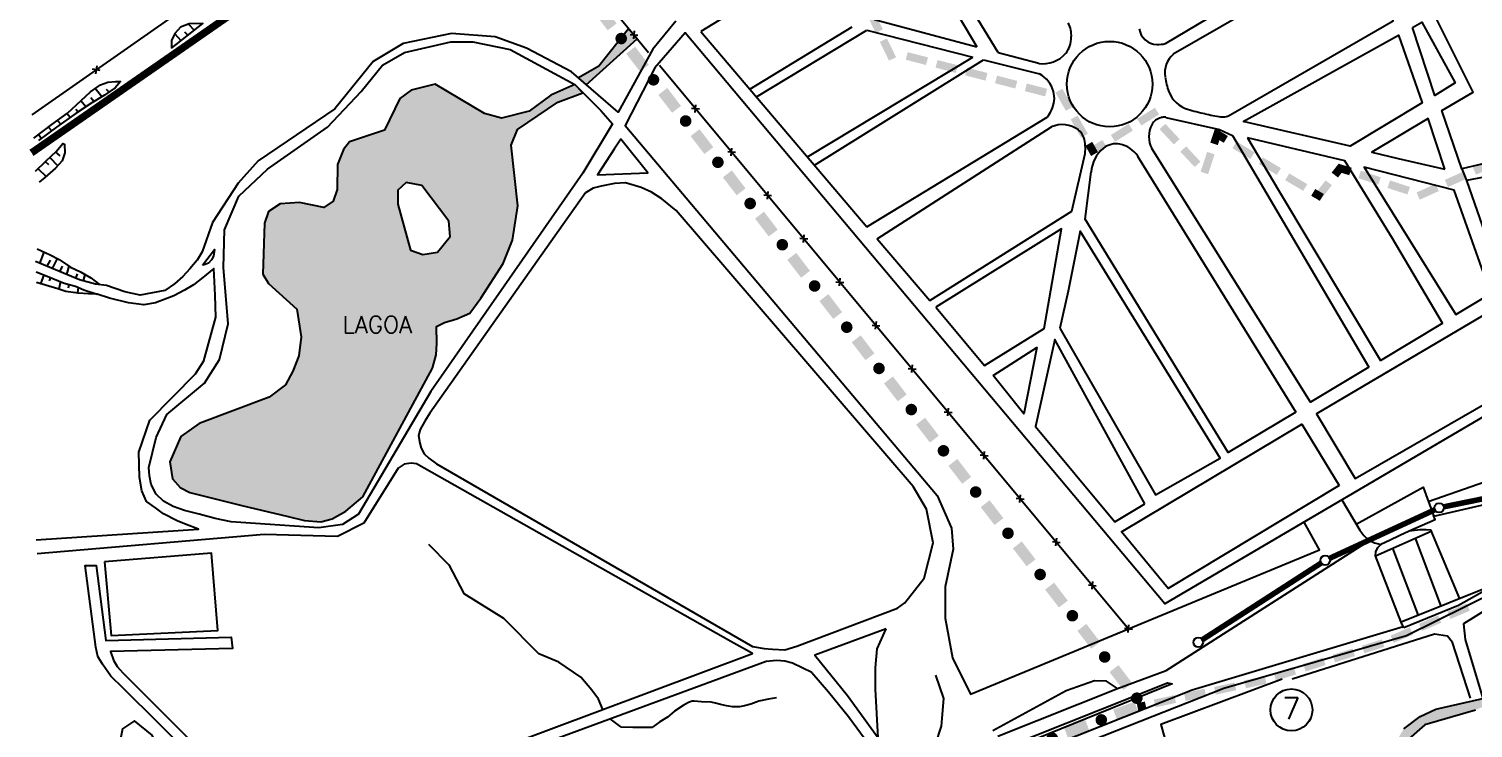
# Model space of a CAD drawing. Extents: x 539054 to 547168, y 7510998 to 7514510.
# Drawn here: x 543166 to 544339, y 7512217 to 7512785 of the extents above; entities that cross this region are included whole.
import ezdxf
from ezdxf.enums import TextEntityAlignment as Align

# ---------------------------------------------------------------- set-up
doc = ezdxf.new("R2010")
doc.units = 0
doc.header["$LTSCALE"] = 50
doc.header["$MEASUREMENT"] = 0
doc.linetypes.add('HIDDENX2', pattern=[0.75, 0.5, -0.25])
for name, color, linetype in [('ESTACAO', 5, 'CONTINUOUS'), ('HATCH', 4, 'CONTINUOUS'), ('L-FERREA', 6, 'CONTINUOUS'), ('LIMITE', 7, 'CONTINUOUS'), ('LIMITE-BACIA', 3, 'CONTINUOUS'), ('LIMITE-PROJETO', 1, 'CONTINUOUS'), ('RIO', 4, 'CONTINUOUS'), ('RODOVIA', 1, 'CONTINUOUS'), ('RUA', 7, 'CONTINUOUS'), ('TERRENO', 7, 'CONTINUOUS'), ('TEXTO', 5, 'CONTINUOUS'), ('TEXTO2', 5, 'CONTINUOUS')]:
    doc.layers.add(name, color=color, linetype=linetype)
doc.styles.get("Standard").update_dxf_attribs({"font": 'ROMANSBR.SHX'})

# ---------------------------------------------------------------- blocks, each defined once
blk = doc.blocks.new('G2')
at = {"layer": 'LIMITE-BACIA'}
blk.add_solid([(-8.5, -3.3), (-8.5, 3.1), (8.5, -3.2), (8.5, 3.2)], dxfattribs=at)
blk = doc.blocks.new('R2')
at = {"layer": 'LIMITE-PROJETO', "const_width": 4.67}
blk.add_lwpolyline([(-18.8, 0.2, 1), (-23.5, 0.2, 1)], format="xyb", close=True, dxfattribs=at)
at = {"layer": 'LIMITE-PROJETO'}
blk.add_solid([(9.2, 4.6), (9.2, -4.6), (-9.1, 4.7), (-9.2, -4.4)], dxfattribs=at)
blk = doc.blocks.new('X')
at = {"layer": 'LIMITE'}
for p, q in [((-0.0178, -0.0178), (0.0178, 0.0178)), ((0.0178, -0.0178), (-0.0178, 0.0178))]:
    blk.add_line(p, q, dxfattribs=at)

msp = doc.modelspace()

# ---------------------------------------------------------------- hatches: boundary and pattern name
at = {"layer": 'HATCH'}
h = msp.add_hatch(color=256, dxfattribs=at)
h.paths.add_polyline_path([(543489, 7512500), (543376.9, 7512500), (543374.4, 7512495.6), (543361.2, 7512485.5), (543304.4, 7512464.3), (543289.6, 7512453.5), (543280.6, 7512433.1), (543282.7, 7512419.3), (543288.9, 7512412.3), (543296.9, 7512408.2), (543339.2, 7512397.5), (543376.6, 7512388.5), (543389.9, 7512385.3), (543403.3, 7512384.2), (543412.5, 7512386.7), (543423.4, 7512392.9), (543437.3, 7512404.5)])
h.paths.add_polyline_path([(543489, 7512500), (543493.9, 7512509), (543496.8, 7512520), (543497.4, 7512529.3), (543497, 7512543.1), (543500, 7512544.5), (543500, 7512606), (543497.8, 7512603.4), (543486, 7512601.5), (543476, 7512604.9), (543465.7, 7512642.4), (543465.8, 7512653.8), (543472.6, 7512660.1), (543485.3, 7512657.5), (543500, 7512637.8), (543500, 7512737.4), (543495.9, 7512739.8), (543476.6, 7512735.1), (543467.4, 7512728.2), (543455, 7512702.6), (543426.4, 7512693), (543421.5, 7512686.8), (543416.7, 7512674.6), (543416.6, 7512654.2), (543413.3, 7512644.8), (543405.6, 7512639.7), (543385.9, 7512643.8), (543370.1, 7512642.6), (543360.6, 7512636.3), (543357.4, 7512627), (543356.2, 7512585.5), (543360.8, 7512577.9), (543383.7, 7512557.2), (543387.2, 7512534.7), (543385.4, 7512519.2), (543380.6, 7512506.6), (543376.9, 7512500)])
h.paths.add_polyline_path([(543500, 7512637.8), (543507, 7512628.5), (543508.3, 7512616), (543500, 7512606), (543500, 7512544.5), (543503.7, 7512546.2), (543513.5, 7512549.2), (543524.2, 7512553.8), (543533.1, 7512566), (543551.1, 7512594.1), (543558.8, 7512613), (543563.1, 7512641.1), (543557.6, 7512690.3), (543562.8, 7512703.1), (543595.7, 7512725.3), (543616, 7512732.8), (543609.5, 7512739.5), (543589.8, 7512730.9), (543572.4, 7512718), (543549.9, 7512712.2), (543536.2, 7512716), (543500, 7512737.4)])
h.paths.add_polyline_path([(543628.8, 7512754.6), (543612.3, 7512744.9), (543618.7, 7512739.3), (543660, 7512776.8), (543653.1, 7512784.7), (543645.4, 7512775.2, 0.192931), (543647, 7512774.5, -0.192931), (543645.4, 7512775.2)])
h = msp.add_hatch(color=256, dxfattribs=at)
h.paths.add_polyline_path([(543716.7, 7512159.9), (543710.3, 7512159.7), (543704.6, 7512158.8), (543697.6, 7512156.9), (543691.5, 7512154.4), (543685.1, 7512151.6), (543679.1, 7512149.7), (543669.8, 7512148.5), (543666, 7512147.9), (543661.2, 7512148), (543655.8, 7512148), (543648.8, 7512148.4), (543644.4, 7512149.1), (543638.7, 7512150.1), (543633, 7512150.7), (543627.2, 7512151.7), (543621.2, 7512152.1), (543616.7, 7512151.8), (543611.3, 7512149.6), (543606.9, 7512148.7), (543603.7, 7512148.7), (543601.8, 7512149.7), (543598.6, 7512150.7), (543593.8, 7512151.4), (543586.8, 7512151.4), (543581.4, 7512152.1), (543576, 7512153.4), (543571, 7512155.4), (543564.6, 7512157), (543556.7, 7512158.3), (543550.6, 7512159), (543541.8, 7512160), (543535.7, 7512160.1), (543528.7, 7512158.6), (543522.3, 7512156.7), (543515.8, 7512152.3), (543521, 7512151), (543532.4, 7512149.3), (543544.1, 7512148.1), (543595.8, 7512148.6), (543617.7, 7512146.4), (543627.8, 7512141.9), (543638.9, 7512141.8), (543658.1, 7512141.3), (543686.6, 7512145.9), (543699.7, 7512147.4), (543710.2, 7512148.5), (543716.6, 7512150.7), (543726.1, 7512151.6), (543733.1, 7512152.5), (543741.1, 7512153.1), (543751, 7512154.9), (543758, 7512157.4), (543765, 7512159.6), (543772.3, 7512159.8), (543777.4, 7512159.8), (543784.7, 7512160), (543791.7, 7512160), (543797.8, 7512159.9), (543802.2, 7512158), (543805.4, 7512155.1), (543806.9, 7512152.6), (543811.1, 7512158.9), (543808, 7512162.4), (543802.6, 7512165.6), (543797.2, 7512167.2), (543788.9, 7512168.6), (543779.1, 7512169.3), (543773.3, 7512169), (543768.2, 7512167.8), (543762.8, 7512166.2), (543757.4, 7512163.4), (543751.3, 7512160.9), (543745.3, 7512159.4), (543739.9, 7512158.5), (543735.4, 7512158.5), (543730.3, 7512159.2), (543723.7, 7512159.9)])
h.paths.add_polyline_path([(543830, 7512106), (543841.7, 7512091.5), (543884, 7512060), (543902.9, 7512056.5), (543923.1, 7512057.7), (543949.7, 7512076.7), (543979, 7512076.5), (543999.1, 7512084.3), (544000, 7512085.1), (544000, 7512092.3), (543988.5, 7512083.1), (543962.7, 7512079.7), (543947.2, 7512082.4), (543936.1, 7512071.6, -0.178816), (543935, 7512070.4), (543925.9, 7512061.6), (543908.8, 7512060.2), (543884.7, 7512065.7), (543851.9, 7512090.6), (543836.7, 7512109), (543828.7, 7512124.7, -0.012905), (543828.6, 7512124.7, 0.012905), (543828.7, 7512124.7), (543824.1, 7512133.7), (543817.3, 7512130.5)])
h.paths.add_polyline_path([(544133.2, 7512135.9), (544146.1, 7512130.7), (544164.6, 7512118.3), (544172.9, 7512118.1), (544201.9, 7512132.3), (544245.8, 7512162.4), (544258.3, 7512166.4), (544271.1, 7512181), (544284, 7512205.9), (544299.5, 7512219.5), (544340.7, 7512231.4), (544359.1, 7512239.5), (544384.1, 7512254.6), (544413.7, 7512281.4), (544417.9, 7512286.1), (544422.9, 7512290.2), (544426.8, 7512293.2), (544430.3, 7512293.7), (544432.8, 7512292.6), (544436.1, 7512288.4), (544439.3, 7512281), (544440.6, 7512273.5), (544443.1, 7512268.3), (544447.1, 7512261.9), (544450.6, 7512257.4), (544458.6, 7512252.2), (544468.7, 7512247.3), (544478.1, 7512246.3), (544488.1, 7512247.2), (544495.5, 7512250), (544501.2, 7512254.3), (544510.7, 7512263.9), (544527.4, 7512283.3), (544531, 7512285.5), (544533.5, 7512285.7), (544537, 7512283.8), (544538.1, 7512279.1), (544543.4, 7512254.9), (544545.9, 7512251.5), (544548.9, 7512248.8), (544552.4, 7512247.1), (544590.5, 7512239.2), (544624.4, 7512235.5), (544636.9, 7512235.4), (544675.1, 7512239.8), (544671.6, 7512243.3), (544664.4, 7512242.2), (544655.4, 7512242.8), (544643.4, 7512240.6), (544628, 7512240.5), (544612, 7512241.8), (544590.8, 7512244.3), (544572.6, 7512247.9), (544559.4, 7512251), (544552.4, 7512251.8), (544550.4, 7512252.6), (544548.7, 7512254.6), (544547.7, 7512260.6), (544546.1, 7512268.6), (544543.6, 7512276.1), (544541.2, 7512284.1), (544538.5, 7512290.1), (544535, 7512293.6), (544531.3, 7512294.4), (544527.8, 7512293.4), (544518.4, 7512287.6), (544503.4, 7512267.8), (544482.5, 7512252.9), (544460.6, 7512254.5), (544450.7, 7512263.6), (544437, 7512294.6), (544432.8, 7512298.9), (544427.7, 7512299.4), (544417.5, 7512295.2), (544370.5, 7512254.9), (544350.1, 7512241.5), (544308.4, 7512232), (544295.7, 7512226.2), (544282.4, 7512216.1), (544257.6, 7512175.8), (544244.2, 7512168.2), (544221.2, 7512154.6), (544200.3, 7512139.5), (544169.8, 7512124.6), (544158.3, 7512126.4), (544134.6, 7512142.4), (544100.9, 7512133.3), (544043, 7512132.6), (544032, 7512129.1), (544023.7, 7512120.9), (544012.7, 7512102.5), (544000, 7512092.3), (544000, 7512085.1), (544020.7, 7512103.1), (544025.3, 7512113.2), (544034.9, 7512122.7), (544059, 7512130.5), (544092.6, 7512128.6)])

# ---------------------------------------------------------------- linework, layer by layer
at = {"layer": 'ESTACAO', "const_width": 4.5}
for points in [[(544314.9, 7512396.5), (544409.7, 7512415.9)], [(544222.1, 7512354.6), (544307.6, 7512394.1)], [(544118.8, 7512288.5), (544215.3, 7512350.8)]]:
    msp.add_lwpolyline(points, dxfattribs=at)
at = {"layer": 'ESTACAO'}
for centre in [(544311.1, 7512395.7), (544218.6, 7512353), (544115.5, 7512286.4)]:
    msp.add_circle(centre, 3.89, dxfattribs=at)
at = {"layer": 'L-FERREA', "linetype": 'CONTINUOUS'}
for points in [[(543167.2, 7512686), (543931.8, 7513217), (544046.2, 7513288.5), (544130.1, 7513345), (544309.3, 7513475.5), (544335.7, 7513491.7)], [(543169.7, 7512682.3), (543934.2, 7513213.2), (544048.7, 7513284.7), (544132.7, 7513341.3), (544311.8, 7513471.8), (544338.1, 7513487.9)]]:
    msp.add_lwpolyline(points, dxfattribs=at)
at = {"layer": 'L-FERREA', "linetype": 'HIDDENX2', "const_width": 4.5}
msp.add_lwpolyline([(543168.4, 7512684.1), (543933, 7513215.1), (543934.4, 7513216)], dxfattribs=at)
at = {"layer": 'LIMITE', "linetype": 'CONTINUOUS'}
for points in [[(544329.1, 7513460.2), (544323.3, 7513469.4), (543726.3, 7513048), (543543.7, 7512918.6), (543554.2, 7512905.1), (543669.3, 7512765.5)], [(543678.1, 7512755.2), (544059, 7512297.4)]]:
    msp.add_lwpolyline(points, dxfattribs=at)
at = {"layer": 'LIMITE'}
msp.add_lwpolyline([(543168.9, 7512715), (543375.8, 7512860), (543381.7, 7512864.8), (543491.4, 7512929.7), (543575, 7512981.3)], dxfattribs=at)
at = {"layer": 'LIMITE-BACIA'}
for points in [[(544131.4, 7512690.4), (544125.3, 7512692.4), (544134.9, 7512700.5), (544128.7, 7512702.5)], [(544127.2, 7512697.8), (544129.2, 7512704.2), (544136.3, 7512692.2), (544139.6, 7512697.7)], [(544023.9, 7512689.8), (544029.5, 7512693), (544028.5, 7512681.5), (544034.1, 7512684.7)], [(544028.8, 7512681.6), (544025.4, 7512687.1), (544041.1, 7512689), (544037.7, 7512694.5)], [(544229, 7512664), (544223.8, 7512668), (544234.7, 7512671.5), (544229.6, 7512675.4)], [(544227.9, 7512669), (544229.9, 7512675.1), (544238.1, 7512665.9), (544240.1, 7512672)], [(544214, 7512644.8), (544208.9, 7512648.8), (544224, 7512657.8), (544218.9, 7512661.7)], [(544207.2, 7512649.2), (544210.5, 7512654.7), (544214.2, 7512645.1), (544217.5, 7512650.6)], [(544072.2, 7512238.3), (544073.6, 7512232), (544065.6, 7512236.8), (544066.9, 7512230.5)]]:
    msp.add_solid(points, dxfattribs=at)
at = {"layer": 'RIO', "linetype": 'CONTINUOUS'}
for points in [[(543653.1, 7512784.7), (543628.8, 7512754.6), (543612.3, 7512744.9), (543618.7, 7512739.3), (543660, 7512776.8)], [(543609.5, 7512739.5), (543589.8, 7512730.9), (543572.4, 7512718), (543549.9, 7512712.2), (543536.2, 7512716), (543495.9, 7512739.8), (543476.6, 7512735.1), (543467.4, 7512728.2), (543455, 7512702.6), (543426.4, 7512693), (543421.5, 7512686.8), (543416.7, 7512674.6), (543416.6, 7512654.2), (543413.3, 7512644.8), (543405.6, 7512639.7), (543385.9, 7512643.8), (543370.1, 7512642.6), (543360.6, 7512636.3), (543357.4, 7512627), (543356.2, 7512585.5), (543360.8, 7512577.9), (543383.7, 7512557.2), (543387.2, 7512534.7), (543385.4, 7512519.2), (543380.6, 7512506.6), (543374.4, 7512495.6), (543361.2, 7512485.5), (543304.4, 7512464.3), (543289.6, 7512453.5), (543280.6, 7512433.1), (543282.7, 7512419.3), (543288.9, 7512412.3), (543296.9, 7512408.2), (543339.2, 7512397.5), (543376.6, 7512388.5), (543389.9, 7512385.3), (543403.3, 7512384.2), (543412.5, 7512386.7), (543423.4, 7512392.9), (543437.3, 7512404.5), (543493.9, 7512509), (543496.8, 7512520), (543497.4, 7512529.3), (543497, 7512543.1), (543503.7, 7512546.2), (543513.5, 7512549.2), (543524.2, 7512553.8), (543533.1, 7512566), (543551.1, 7512594.1), (543558.8, 7512613), (543563.1, 7512641.1), (543557.6, 7512690.3), (543562.8, 7512703.1), (543595.7, 7512725.3), (543616, 7512732.8)]]:
    msp.add_lwpolyline(points, close=True, dxfattribs=at)
for points in [[(543490.6, 7512366.1), (543507.1, 7512349.4), (543519.3, 7512326), (543551.5, 7512306), (543580.2, 7512277.1)], [(543632.2, 7512231.9), (543628.7, 7512240.1), (543623.3, 7512247.6), (543614.4, 7512258.1), (543596.5, 7512270.2), (543580.2, 7512277.1)], [(544282.4, 7512216.1), (544295.7, 7512226.2), (544308.4, 7512232), (544350.1, 7512241.5)], [(544340.7, 7512231.4), (544299.5, 7512219.5), (544284, 7512205.9)], [(543382.6, 7512171.1), (543376.2, 7512153.7), (543380.3, 7512133.7), (543378.9, 7512119.9), (543359.5, 7512105.3), (543333.1, 7512101.1), (543313.5, 7512115.9), (543299.7, 7512136.9), (543286.8, 7512168), (543272.1, 7512187.6), (543272.2, 7512197.1), (543266.2, 7512210.9), (543251.9, 7512222.6), (543242.1, 7512216.2), (543231, 7512159.9), (543217.9, 7512148.6), (543210.8, 7512148.6), (543202, 7512162.1), (543199.6, 7512172.8)]]:
    msp.add_lwpolyline(points, dxfattribs=at)
at = {"layer": 'RIO'}
for points in [[(543704.6, 7512238.6), (543701.7, 7512237.5), (543697.3, 7512235.1), (543690.2, 7512230.6), (543684.6, 7512225.5), (543678.4, 7512221.9), (543672.6, 7512217.5)], [(543773.2, 7512241.3), (543766.7, 7512240.3), (543758.9, 7512238.5), (543752.4, 7512236.3), (543747.2, 7512234.7), (543743, 7512234.1), (543737.5, 7512234.1), (543732.6, 7512234.8), (543727.8, 7512235.8), (543723.6, 7512237.1), (543720, 7512237.8), (543712.3, 7512238.2), (543706.4, 7512238.6), (543704.6, 7512238.6)], [(543646.7, 7512217.7), (543638.2, 7512224.3)], [(543646.7, 7512217.7), (543656.4, 7512217.6), (543666.4, 7512217.5), (543672.6, 7512217.5)]]:
    msp.add_lwpolyline(points, dxfattribs=at)
at = {"layer": 'RODOVIA', "linetype": 'CONTINUOUS'}
msp.add_line((543952.8, 7512210.3), (544050.1, 7512248.8), dxfattribs=at)
for points in [[(544306.8, 7512389), (544480.2, 7512428.9), (544514.1, 7512442.7), (544543.9, 7512455.9), (544552.1, 7512459.2)], [(544050.1, 7512248.8), (544089.4, 7512263.4), (544254.5, 7512369.1)], [(544281.8, 7512299), (544110.5, 7512247.6), (543850.2, 7512144), (543824.1, 7512133.7)], [(543818.7, 7512145.3), (544090.7, 7512253.6), (544094.4, 7512252.8), (543862.6, 7512158.8), (543820.1, 7512142.2)]]:
    msp.add_lwpolyline(points, dxfattribs=at)
at = {"layer": 'RODOVIA'}
msp.add_lwpolyline([(544359.1, 7512334.5), (544326.8, 7512316.2), (544282.3, 7512298.2)], dxfattribs=at)
at = {"layer": 'RUA', "linetype": 'CONTINUOUS'}
for p, q in [((544031.3, 7512255), (544008.3, 7512247.1)), ((544041, 7512254.9), (544031.3, 7512255)), ((544050.1, 7512248.8), (544041, 7512254.9)), ((544008.3, 7512247.1), (543948.7, 7512214.5))]:
    msp.add_line(p, q, dxfattribs=at)
at = {"layer": 'RUA'}
for points in [[(543953, 7512765.7), (543880.5, 7512884.5)], [(543871.3, 7512879), (543935.9, 7512770.2)], [(543752.1, 7512807.3), (543711.8, 7512782.6)], [(543852.6, 7512792.5), (543935.9, 7512770.2)], [(544289.4, 7512786), (544297.1, 7512790.1), (544324.1, 7512740.9), (544307.7, 7512730.7), (544289.4, 7512786)], [(543711.8, 7512782.6), (543846.6, 7512623.9)], [(543751.6, 7512735.8), (543834.7, 7512786.5)], [(543756.9, 7512729.5), (543846.4, 7512783.6)], [(543846.4, 7512783.6), (543932.5, 7512761.9)], [(544152, 7512709.4), (544278.1, 7512779.6), (544297.4, 7512724.6), (544238.9, 7512689.5), (544152, 7512709.4)], [(543798.4, 7512680.7), (543932.5, 7512761.9)], [(543803.9, 7512674.1), (543941.2, 7512759.7)], [(543941.2, 7512759.7), (543986.7, 7512748.3)], [(543953, 7512765.7), (543986.1, 7512756.8)], [(543846.6, 7512623.9), (543992.8, 7512713)], [(543854.8, 7512614.2), (543996.3, 7512705.1)], [(543897.7, 7512564.2), (544012.8, 7512636.8), (544023.6, 7512683.6)], [(544329.6, 7512671.1), (544333.4, 7512661.5)], [(543854.8, 7512614.2), (543897.7, 7512564.2)], [(543902.5, 7512558.6), (543942.1, 7512511.4), (543990.4, 7512541.3), (544004.5, 7512622.4), (543902.5, 7512558.6)], [(543307.2, 7512592.9), (543317, 7512605.5), (543316.2, 7512600.2), (543314.4, 7512597.1), (543312, 7512594.5), (543309.3, 7512593.4), (543307.2, 7512592.9)], [(543949.1, 7512503.2), (543984.5, 7512526), (543974, 7512471.9), (543949.1, 7512503.2)], [(544232.2, 7512402.1), (544246.6, 7512377.4), (544249.9, 7512373.3), (544252, 7512370.9), (544254.7, 7512369), (544258.5, 7512367.3), (544263.9, 7512365.9)], [(544286.7, 7512376.9), (544307.9, 7512386.1), (544306.4, 7512389.5)], [(544259.5, 7512356.7), (544259.8, 7512360), (544261.4, 7512363.5), (544264.4, 7512366.5), (544270.9, 7512369.4), (544279.1, 7512373.4), (544286.7, 7512376.9)], [(544259.5, 7512356.7), (544304.5, 7512376.7)], [(544286.7, 7512376.9), (544295.6, 7512378.1), (544300.5, 7512378.1), (544304, 7512377.8), (544327.5, 7512321.7)], [(544291.6, 7512370.9), (544312.5, 7512315.7)], [(544294.3, 7512308.3), (544273.5, 7512362.9)], [(544282.3, 7512298.2), (544280.4, 7512302.8)]]:
    msp.add_lwpolyline(points, dxfattribs=at)
at = {"layer": 'RUA', "linetype": 'CONTINUOUS'}
for points in [[(544247.3, 7512867.1), (544088.8, 7512772.7)], [(544140.1, 7512714.2), (544273.9, 7512791.2), (544251.8, 7512854.4), (544095.3, 7512764.2)], [(544347.8, 7512675.4), (544329.6, 7512671.1), (544313.2, 7512718.4), (544338.7, 7512733.3), (544307.7, 7512795.6), (544331.8, 7512809.4)], [(543691.4, 7512791.1), (543672.7, 7512768.4), (543644.5, 7512717), (543606.7, 7512749.8), (543570.1, 7512769.2), (543544.8, 7512778.3), (543509.2, 7512781.1), (543470, 7512772.8), (543445.6, 7512758.2), (543414.5, 7512719.9), (543352.2, 7512677.5), (543336, 7512659.5), (543315.2, 7512627.5), (543306.8, 7512603.7), (543302.7, 7512597), (543296.9, 7512589.7), (543291.3, 7512583.7), (543284.4, 7512577.7), (543276.6, 7512572.3), (543256.6, 7512568.5), (543244.1, 7512571.2), (543229.3, 7512576.3), (543220.4, 7512577.4), (543207.3, 7512580.8), (543171.5, 7512595.7)], [(544552.1, 7512459.2), (544556.3, 7512462.6), (544558.8, 7512465.4), (544561.2, 7512469.6), (544563, 7512475.9), (544408.7, 7512416.6), (544381.6, 7512489.8), (544088.4, 7512317.7), (543699.1, 7512781.6), (543674.3, 7512753.1), (543650.4, 7512706.3), (543903.6, 7512405.7), (543915.3, 7512379.1), (543916.6, 7512362.1), (543910.2, 7512331.4), (543910, 7512306), (543916, 7512273.9), (543930.6, 7512244.2), (544214, 7512361.6), (544201.6, 7512384.1)], [(544089.2, 7512712.9), (544132.8, 7512702.9), (544143.3, 7512698.1), (544254.1, 7512509.9)], [(544155.6, 7512696.3), (544180.8, 7512653.8), (544263.5, 7512515.4)], [(544263.5, 7512515.4), (544313.7, 7512545.8), (544273.3, 7512614.4), (544234.6, 7512677.5), (544155.6, 7512696.3)], [(544254.1, 7512509.9), (544206.7, 7512481.5), (544077.9, 7512687.6)], [(544066.3, 7512681.3), (544194.7, 7512473.3)], [(544194.7, 7512473.3), (544139.7, 7512440.7), (544023.6, 7512630.3), (544028.6, 7512668.5)], [(543172.2, 7512369.6), (543303.9, 7512378.4), (543293.9, 7512382.2), (543286.6, 7512385), (543275.6, 7512390.8), (543269, 7512395.6), (543261.7, 7512400.9), (543258, 7512409.5), (543256, 7512420.7), (543255.5, 7512440.9), (543264.3, 7512466.8), (543301.4, 7512504.4), (543308.2, 7512515.1), (543318, 7512550.5), (543317.4, 7512568.4), (543316.3, 7512590), (543307.5, 7512582.9), (543299.9, 7512576.8), (543292.5, 7512572.5), (543284, 7512568), (543269, 7512562.2), (543259.5, 7512560.7), (543247, 7512562.3), (543231.7, 7512566.1), (543221.7, 7512569.3), (543214.7, 7512569.5), (543206.3, 7512570.1), (543196.3, 7512571.5), (543189.8, 7512573.6), (543172.3, 7512578.6)], [(543548.3, 7512200.3), (543753.7, 7512277.3), (543736, 7512287.2), (543481, 7512431.5), (543476.5, 7512432), (543470.8, 7512431.1), (543466.1, 7512427.8), (543438.2, 7512383.1), (543416.7, 7512372.5), (543357.2, 7512374), (543172.9, 7512358.3)], [(544302.2, 7512400.7), (544401.6, 7512435.4)], [(543827.1, 7512127.5), (543845.4, 7512134.3), (544136.4, 7512249.1), (544284.7, 7512292), (544381.9, 7512340.1), (544485.4, 7512362.2), (544521.7, 7512407.2), (544520.6, 7512410.6), (544514.2, 7512412.8)], [(544243.7, 7512382.5), (544298, 7512412.5), (544306.4, 7512389.5)], [(544358.4, 7512334.1), (544280.4, 7512302.8), (544259.5, 7512356.7)], [(543300.3, 7512191.9), (543242.7, 7512249.1), (543232.6, 7512259), (543226, 7512268.6), (543222.2, 7512274.9), (543220.6, 7512282.5), (543211.9, 7512348.8), (543220.7, 7512348.7), (543228.6, 7512287.8), (543330.5, 7512290.6), (543331.4, 7512281.4), (543232.4, 7512279), (543234.8, 7512272), (543237.9, 7512266.7), (543242.4, 7512261.7), (543299.8, 7512204.3)], [(544360.1, 7512310.1), (544350.9, 7512313.9), (544331, 7512301.4), (544332.2, 7512288.7), (544346.7, 7512240.7)], [(544336.5, 7512241), (544322, 7512286.2), (544317.8, 7512291.3), (544307.2, 7512293.1), (544191.9, 7512256.6)], [(543801.7, 7512261.8), (543786.2, 7512269.5), (543779.9, 7512271), (543773.4, 7512271.7), (543764.7, 7512270.8), (543552.6, 7512192.7)], [(543801.7, 7512261.8), (543815.3, 7512246.1), (543831.7, 7512226.2), (543851.2, 7512199.7), (543773.4, 7512170.1), (543769.1, 7512178.9), (543676.8, 7512171.8)], [(543885.7, 7512183.6), (543902.1, 7512203.5), (543907.2, 7512218.4), (543908.9, 7512240.7), (543902.5, 7512259.6)], [(544183.7, 7512256.5), (544085.2, 7512219.7), (544095.1, 7512184.3), (544138, 7512204.1)]]:
    msp.add_lwpolyline(points, dxfattribs=at)
for points in [[(543435.9, 7512734), (543453.2, 7512755.4), (543471, 7512765.6), (543508.7, 7512774.3), (543526.5, 7512774.2), (543557, 7512768), (543609.5, 7512739.5), (543630.4, 7512718.5), (543639.9, 7512707.7), (543616, 7512667.5), (543492.5, 7512490.3), (543433.8, 7512390.5), (543420.9, 7512382), (543401.7, 7512379.5), (543330.5, 7512384.3), (543317.4, 7512387.1), (543304.4, 7512390.6), (543292.4, 7512393.5), (543283.4, 7512396.8), (543275.4, 7512401), (543269.5, 7512406.8), (543265.4, 7512414.5), (543264.1, 7512421.6), (543263.7, 7512428.4), (543269.5, 7512452.7), (543278.2, 7512471.4), (543308.9, 7512496.9), (543321, 7512516.2), (543327.9, 7512545.1), (543324.1, 7512590.9), (543325.1, 7512621.4), (543336.7, 7512648.9), (543360, 7512670.7), (543408.5, 7512704.9)], [(544315.6, 7512670.9), (544302.3, 7512712), (544256.5, 7512684.7), (544277.9, 7512679.5)], [(543641.4, 7512687), (543627.8, 7512666.2), (543668.6, 7512667.9), (543646.7, 7512695.3)], [(544353, 7512569.9), (544323.3, 7512653.8), (544250.2, 7512672.3), (544324.6, 7512552.6)], [(544488.8, 7512457.8), (544375.8, 7512622.2), (544361.9, 7512667), (544333.4, 7512661.5), (544414.1, 7512429.1)], [(543507, 7512628.5), (543485.3, 7512657.5), (543472.6, 7512660.1), (543465.8, 7512653.8), (543465.7, 7512642.4), (543476, 7512604.9), (543486, 7512601.5), (543497.8, 7512603.4), (543508.3, 7512616)], [(543618.1, 7512651.6), (543599.7, 7512625.5), (543491.8, 7512472.5), (543487.6, 7512466), (543483.8, 7512459.2), (543482.6, 7512454.3), (543483.6, 7512448.3), (543484.7, 7512444.2), (543487, 7512439.6), (543490.8, 7512435.9), (543497.2, 7512431.3), (543753.7, 7512283), (543763.1, 7512281.5), (543769.9, 7512280.8), (543779.9, 7512280.3), (543789.7, 7512283.2), (543871.3, 7512314.2), (543877.4, 7512318.5), (543892.9, 7512338.5), (543900.3, 7512367.2), (543894.8, 7512394.6), (543884.1, 7512413.1), (543691.8, 7512637.3), (543680.1, 7512646.6), (543671.6, 7512652), (543663.2, 7512656), (543650.6, 7512659.6), (543641.7, 7512659.2), (543630.9, 7512657), (543624.4, 7512655.3)], [(544003.2, 7512541.7), (544080.8, 7512406.1), (544133.3, 7512435.9), (544019.6, 7512620.5), (544009.9, 7512571.8)], [(544357.3, 7512558.2), (544211.4, 7512471.9), (544242.9, 7512419.4), (544379.2, 7512497.9)], [(544072.1, 7512399), (543999.2, 7512532.4), (543983.3, 7512461.8), (544047.7, 7512384.2)], [(544229.8, 7512413.9), (544091, 7512330.2), (544053.2, 7512376.2), (544199.7, 7512463.6)], [(543227.6, 7512351.7), (543233.1, 7512292), (543319.5, 7512296), (543314.4, 7512358.9)], [(543862.1, 7512297.4), (543804.3, 7512275.9), (543830.8, 7512243.1), (543855.7, 7512208.9), (543853.5, 7512248.3), (543853.6, 7512265.7), (543854.8, 7512281.1)]]:
    msp.add_lwpolyline(points, close=True, dxfattribs=at)
at = {"layer": 'RUA'}
msp.add_circle((544043.6, 7512739.9), 34.7, dxfattribs=at)
for centre, radius, start, end in [((543993.8, 7512777.1), 18.6, 319.4213, 2.7862), ((543992.4, 7512779.6), 20.1, 355.303, 28.8978), ((544082.4, 7512786.9), 14.9, 188.3788, 268.0336), ((544082.8, 7512798.8), 26.7, 268.0336, 282.9355), ((543989.6, 7512780.7), 24.2, 261.5246, 319.4213), ((544108.8, 7512748.9), 20.4, 131.3954, 188.9631), ((543975.9, 7512728.1), 22.8, 14.7832, 61.7973), ((544151.1, 7512755.5), 63.3, 188.9631, 200.1195), ((543977, 7512728.4), 21.7, 333.6457, 14.7832), ((544113.7, 7512741.9), 23.4, 200.1195, 252.9238), ((544151.6, 7512865.1), 152.3, 252.9238, 258.4392), ((543967.1, 7512733.3), 32.8, 321.7369, 333.6457), ((544088.2, 7512701.1), 11.9, 104.3075, 150.7938), ((544087.9, 7512702.2), 10.8, 83.5213, 104.3075), ((544230.2, 7513249.6), 544.9, 258.4392, 259.7997), ((544135.6, 7512723.6), 10.4, 259.7997, 295.6961), ((544005.2, 7512684.9), 22.1, 53.307, 113.8621), ((544011.5, 7512693.3), 11.5, 15.8132, 53.307), ((543991.6, 7512687.7), 32.3, 352.7342, 15.8132), ((544095, 7512697.3), 19.6, 150.7938, 209.733), ((544055.6, 7512666.8), 27, 128.8799, 176.4969), ((544048.7, 7512675.3), 16.1, 78.547, 128.8799), ((544047.5, 7512669.2), 22.4, 32.6479, 78.547)]:
    msp.add_arc(centre, radius, start, end, dxfattribs=at)
at = {"layer": 'TERRENO'}
for points in [[(543281.9, 7512769.2), (543307.4, 7512789.2), (543296.2, 7512788.9), (543289.4, 7512786.2), (543284.6, 7512781), (543281.9, 7512775.3), (543281.9, 7512769.2)], [(543284.6, 7512780.8), (543289.6, 7512775.2)], [(543292.4, 7512782.4), (543295.2, 7512779.6)], [(543295.7, 7512788.7), (543300.3, 7512783.7)], [(543170.2, 7512696.1), (543184.9, 7512707.1), (543197.6, 7512716.4), (543208.6, 7512726.5), (543216.3, 7512733.7), (543224.3, 7512739.2), (543230.4, 7512741.5), (543236.5, 7512741.9), (543240.6, 7512741.9), (543236.2, 7512736.8), (543227.7, 7512731), (543217.2, 7512724.6), (543204.6, 7512716.3), (543188.6, 7512704.8), (543174.1, 7512694.2)], [(543225.5, 7512729.6), (543220, 7512736.2)], [(543228.9, 7512735.9), (543231.3, 7512733.4)], [(543204.4, 7512719.6), (543206.3, 7512717.5)], [(543212.5, 7512721.5), (543208.3, 7512726.2)], [(543216.5, 7512729), (543219.3, 7512725.8)], [(543192, 7512707.3), (543189.3, 7512710.4)], [(543199.7, 7512712.8), (543196.9, 7512715.9)], [(543176.3, 7512695.8), (543173.9, 7512698.9)], [(543184.8, 7512702), (543182.1, 7512705)], [(543171.6, 7512669.1), (543180, 7512677.4), (543188.5, 7512685.5), (543193.7, 7512691.7), (543195, 7512691.2), (543195.5, 7512684.2), (543193.3, 7512677.5), (543187.9, 7512671.5), (543179.2, 7512663.9), (543174.5, 7512660.2)], [(543191.5, 7512681.5), (543187.8, 7512684.8)], [(543182.3, 7512674.3), (543179.5, 7512676.9)], [(543183.1, 7512680.3), (543189.7, 7512673.5)], [(543173.7, 7512671.2), (543180.2, 7512664.8)], [(543173, 7512606), (543183.4, 7512601.2), (543190.9, 7512597.3), (543200, 7512591.2), (543208, 7512587.3), (543216.6, 7512582.5), (543223.6, 7512577)], [(543175.1, 7512594.2), (543178.7, 7512603.4)], [(543183.5, 7512596.8), (543180.7, 7512591.9)], [(543185.3, 7512590), (543189.4, 7512598.1)], [(543193.3, 7512592), (543191.1, 7512587.5)], [(543196.9, 7512585.1), (543199, 7512591.9)], [(543172.2, 7512587.4), (543181.1, 7512583.8), (543194.8, 7512578.3), (543204.1, 7512575.8), (543210.9, 7512572.7), (543221.7, 7512569.3)], [(543178.3, 7512585), (543175.5, 7512577.7)], [(543182.8, 7512580), (543184, 7512582.7)], [(543191.9, 7512579.5), (543190.6, 7512573.3)], [(543205.4, 7512585.8), (543204.1, 7512582.1)], [(543210.5, 7512580), (543211.8, 7512585.2)], [(543198.4, 7512574.4), (543198.8, 7512577.2)], [(543206.1, 7512574.9), (543205.6, 7512570.2)]]:
    msp.add_lwpolyline(points, dxfattribs=at)
at = {"layer": 'TEXTO2'}
msp.add_circle((544191.2, 7512231.5), 17, dxfattribs=at)

# ---------------------------------------------------------------- block references
at = {"layer": 'LIMITE', "xscale": 127.2121291432586, "yscale": 127.2121291432586, "zscale": 127.2121291432586}
for p, rotation in [((543657.5, 7512779.9), 309.4991717958209), ((543221, 7512751.5), 35.02264652478842), ((543707.4, 7512720), 309.7626209108926), ((543736.7, 7512684.8), 309.7626209108926), ((543766, 7512649.6), 309.7626209108926), ((543795.3, 7512614.4), 309.7626209108926), ((543824.6, 7512579.1), 309.7626209108926), ((543853.9, 7512543.9), 309.7626209108926), ((543883.2, 7512508.7), 309.7626209108926), ((543912.5, 7512473.5), 309.7626209108926), ((543941.8, 7512438.3), 309.7626209108926), ((543971, 7512403.1), 309.7626209108926), ((544000.3, 7512367.9), 309.7626209108926), ((544029.6, 7512332.7), 309.7626209108926), ((544058.9, 7512297.5), 309.7626209108926)]:
    msp.add_blockref('X', p, dxfattribs=dict(at, rotation=rotation))
at = {"layer": 'LIMITE-PROJETO'}
for name, p, rotation in [('R2', (543634.2, 7512793.7), 127.997513045555), ('G2', (543852.9, 7512790.6), 295.6458496467941), ('R2', (543660.4, 7512760.2), 127.997513045555), ('G2', (543863.7, 7512768), 295.6458496467941), ('G2', (543887.1, 7512760.7), 345.1938885708366), ('G2', (543911.3, 7512754.3), 345.1938885708366), ('G2', (543935.4, 7512748), 345.1938885708366), ('G2', (543959.6, 7512741.6), 345.1938885708366), ('R2', (543686.5, 7512726.7), 127.997513045555), ('G2', (543983.8, 7512735.2), 345.1938885708366), ('G2', (544006.7, 7512727.2), 299.3519149169047), ('G2', (544074.8, 7512713.5), 31.62920884645285), ('G2', (544019, 7512705.4), 299.3519149169047), ('G2', (544053.5, 7512700.4), 31.62920884645285), ('G2', (544092.3, 7512699.3), 312.6731924489457), ('R2', (543712.7, 7512693.2), 127.997513045555), ('G2', (544109.2, 7512681), 312.6731924489457), ('G2', (544123.1, 7512675.8), 71.69881398950669), ('G2', (544152.3, 7512686.2), 328.8356527632715), ('G2', (544173.7, 7512673.3), 328.8356527632715), ('G2', (544347.5, 7512672.8), 23.89841156549521), ('R2', (543738.9, 7512659.7), 127.997513045555), ('G2', (544195.1, 7512660.3), 328.8356527632715), ('G2', (544254.6, 7512663.9), 341.5215628515203), ('G2', (544278.3, 7512656), 341.5215628515203), ('G2', (544324.7, 7512662.7), 23.89841156549521), ('G2', (544301.8, 7512652.5), 23.89841156549521), ('R2', (543765, 7512626.2), 127.997513045555), ('R2', (543791.2, 7512592.7), 127.997513045555), ('R2', (543817.3, 7512559.2), 127.997513045555), ('R2', (543843.5, 7512525.7), 127.997513045555), ('R2', (543869.7, 7512492.3), 127.997513045555), ('R2', (543895.8, 7512458.8), 127.997513045555), ('R2', (543922, 7512425.3), 127.997513045555), ('R2', (543948.2, 7512391.8), 127.997513045555), ('R2', (543974.3, 7512358.3), 127.997513045555), ('R2', (544000.5, 7512324.8), 127.997513045555), ('G2', (544326.9, 7512311.6), 202.8136165828416), ('R2', (544026.7, 7512291.3), 127.997513045555), ('G2', (544280.8, 7512292.2), 202.8136165828416), ('G2', (544303.8, 7512301.9), 202.8136165828416), ('G2', (544257.5, 7512283.1), 197.2525982778869), ('G2', (544209.8, 7512268.3), 197.2525982778869), ('G2', (544233.7, 7512275.7), 197.2525982778869), ('R2', (544052.8, 7512257.8), 127.997513045555), ('G2', (544185.9, 7512260.8), 197.2525982778869), ('G2', (544137.4, 7512248.8), 191.8848310555585), ('G2', (544161.9, 7512254), 191.8848310555585), ('R2', (544056.7, 7512230.6), 20.48250287549183), ('G2', (544088.5, 7512238.5), 191.8848310555585), ('G2', (544113, 7512243.7), 191.8848310555585), ('R2', (544016.9, 7512215.7), 20.48250287549183)]:
    msp.add_blockref(name, p, dxfattribs=dict(at, rotation=rotation))

# ---------------------------------------------------------------- texts
at = {"layer": 'TEXTO'}
msp.add_text('LAGOA', height=13.75, dxfattribs=at).set_placement((543420.8, 7512537.7))
at = {"layer": 'TEXTO2'}
msp.add_text('7', height=17.5, dxfattribs=at).set_placement((544191.1, 7512224), align=Align.CENTER)

doc.saveas('drawing.dxf')
